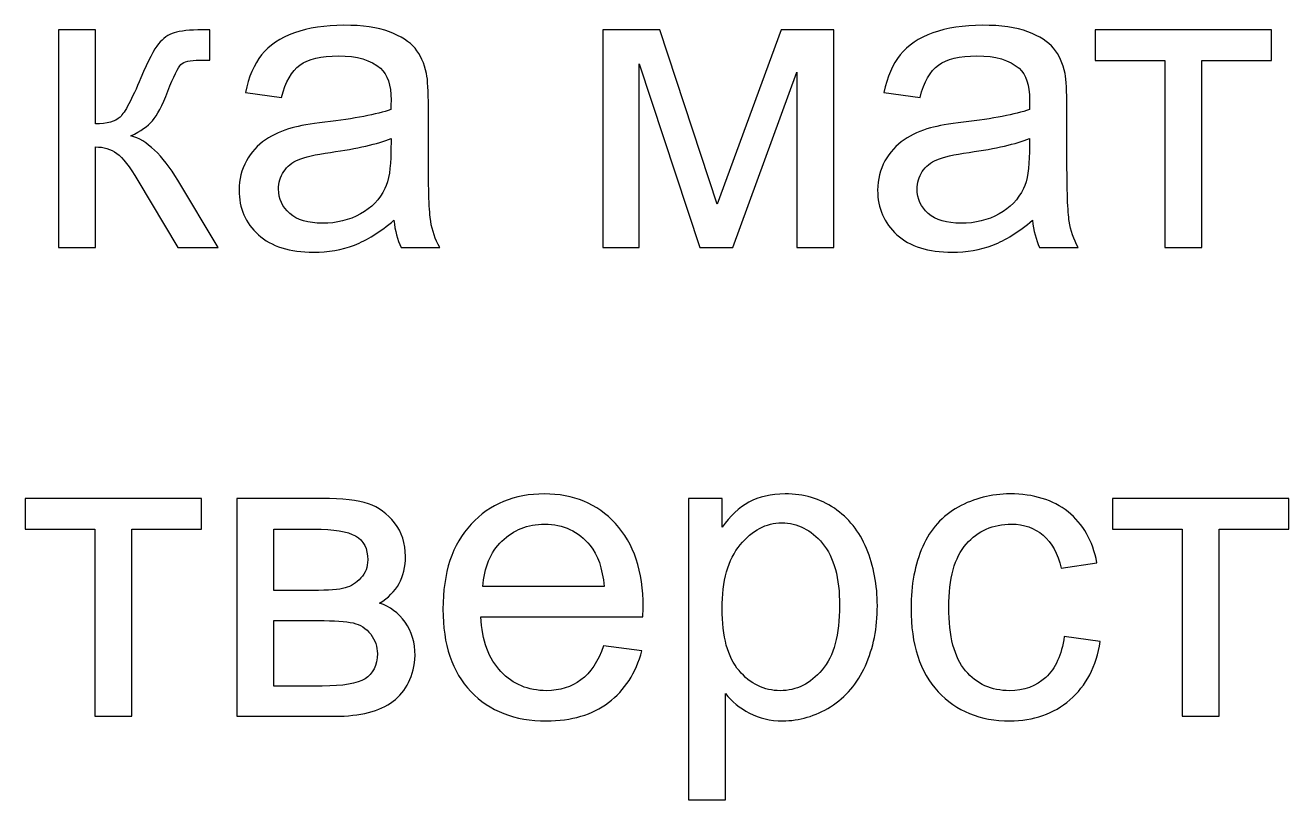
# Model space of a CAD drawing. Header units: millimetres. Extents: x -1744 to 2824, y -3870 to 2862.
# Drawn here: x 1426.6 to 1508.4, y 2594.8 to 2645 of the extents above; entities that cross this region are included whole.
import ezdxf

# ---------------------------------------------------------------- set-up
doc = ezdxf.new("R2010")
doc.units = ezdxf.units.MM
doc.header["$MEASUREMENT"] = 0
doc.layers.add('layer 1', color=7, linetype='Continuous')

msp = doc.modelspace()

# ---------------------------------------------------------------- linework, layer by layer
at = {"layer": 'layer 1', "color": 250}
for points, knots in [([(1428.7047, 2644.709), (1428.7047, 2644.709), (1431.0962, 2644.709), (1431.0962, 2644.709), (1431.0962, 2644.709), (1431.0962, 2644.709), (1431.0962, 2638.6214), (1431.0962, 2638.6214), (1431.0962, 2638.6214), (1431.8572, 2638.6214), (1432.3917, 2638.7664), (1432.6997, 2639.0608), (1432.6997, 2639.0608), (1433.0031, 2639.3507), (1433.4515, 2640.1977), (1434.0494, 2641.6063), (1434.0494, 2641.6063), (1434.5205, 2642.7206), (1434.901, 2643.4543), (1435.1909, 2643.8076), (1435.1909, 2643.8076), (1435.4853, 2644.1609), (1435.8205, 2644.401), (1436.2009, 2644.5233), (1436.2009, 2644.5233), (1436.5859, 2644.6456), (1437.1974, 2644.709), (1438.0354, 2644.709), (1438.0354, 2644.709), (1438.0354, 2644.709), (1438.5155, 2644.709), (1438.5155, 2644.709), (1438.5155, 2644.709), (1438.5155, 2644.709), (1438.5155, 2642.7387), (1438.5155, 2642.7387), (1438.5155, 2642.7387), (1438.5155, 2642.7387), (1437.8496, 2642.7523), (1437.8496, 2642.7523), (1437.8496, 2642.7523), (1437.2201, 2642.7523), (1436.8169, 2642.6572), (1436.6403, 2642.4715), (1436.6403, 2642.4715), (1436.4546, 2642.2767), (1436.1692, 2641.6969), (1435.7887, 2640.7322), (1435.7887, 2640.7322), (1435.4264, 2639.8081), (1435.0957, 2639.1695), (1434.7923, 2638.8162), (1434.7923, 2638.8162), (1434.4933, 2638.4629), (1434.0268, 2638.1413), (1433.3972, 2637.8469), (1433.3972, 2637.8469), (1434.4254, 2637.5706), (1435.44, 2636.6149), (1436.4365, 2634.9752), (1436.4365, 2634.9752), (1436.4365, 2634.9752), (1439.059, 2630.6043), (1439.059, 2630.6043), (1439.059, 2630.6043), (1439.059, 2630.6043), (1436.4319, 2630.6043), (1436.4319, 2630.6043), (1436.4319, 2630.6043), (1436.4319, 2630.6043), (1433.8456, 2634.9616), (1433.8456, 2634.9616), (1433.8456, 2634.9616), (1433.3247, 2635.8449), (1432.8718, 2636.4246), (1432.4868, 2636.7055), (1432.4868, 2636.7055), (1432.0972, 2636.9863), (1431.6352, 2637.1267), (1431.0962, 2637.1267), (1431.0962, 2637.1267), (1431.0962, 2637.1267), (1431.0962, 2630.6043), (1431.0962, 2630.6043), (1431.0962, 2630.6043), (1431.0962, 2630.6043), (1428.7047, 2630.6043), (1428.7047, 2630.6043), (1428.7047, 2630.6043), (1428.7047, 2630.6043), (1428.7047, 2644.709), (1428.7047, 2644.709)], [0, 0, 0, 0, 0.0416667, 0.0416667, 0.0416667, 0.0416667, 0.0833333, 0.0833333, 0.0833333, 0.0833333, 0.125, 0.125, 0.125, 0.125, 0.1666667, 0.1666667, 0.1666667, 0.1666667, 0.2083333, 0.2083333, 0.2083333, 0.2083333, 0.25, 0.25, 0.25, 0.25, 0.2916667, 0.2916667, 0.2916667, 0.2916667, 0.3333333, 0.3333333, 0.3333333, 0.3333333, 0.375, 0.375, 0.375, 0.375, 0.4166667, 0.4166667, 0.4166667, 0.4166667, 0.4583333, 0.4583333, 0.4583333, 0.4583333, 0.5, 0.5, 0.5, 0.5, 0.5416667, 0.5416667, 0.5416667, 0.5416667, 0.5833333, 0.5833333, 0.5833333, 0.5833333, 0.625, 0.625, 0.625, 0.625, 0.6666667, 0.6666667, 0.6666667, 0.6666667, 0.7083333, 0.7083333, 0.7083333, 0.7083333, 0.75, 0.75, 0.75, 0.75, 0.7916667, 0.7916667, 0.7916667, 0.7916667, 0.8333333, 0.8333333, 0.8333333, 0.8333333, 0.875, 0.875, 0.875, 0.875, 0.9166667, 0.9166667, 0.9166667, 0.9166667, 1, 1, 1, 1]), ([(1450.4325, 2632.3708), (1449.5447, 2631.6144), (1448.6886, 2631.0844), (1447.8688, 2630.7719), (1447.8688, 2630.7719), (1447.049, 2630.4594), (1446.1703, 2630.3054), (1445.2281, 2630.3054), (1445.2281, 2630.3054), (1443.6791, 2630.3054), (1442.4878, 2630.6813), (1441.6544, 2631.4377), (1441.6544, 2631.4377), (1440.821, 2632.1896), (1440.4043, 2633.1544), (1440.4043, 2634.3275), (1440.4043, 2634.3275), (1440.4043, 2635.016), (1440.5628, 2635.6456), (1440.8753, 2636.2163), (1440.8753, 2636.2163), (1441.1924, 2636.787), (1441.6046, 2637.2399), (1442.1119, 2637.5842), (1442.1119, 2637.5842), (1442.6237, 2637.9284), (1443.1944, 2638.1911), (1443.8331, 2638.3678), (1443.8331, 2638.3678), (1444.3041, 2638.4901), (1445.0152, 2638.6078), (1445.9619, 2638.7256), (1445.9619, 2638.7256), (1447.8914, 2638.9521), (1449.3182, 2639.2284), (1450.2286, 2639.5454), (1450.2286, 2639.5454), (1450.2377, 2639.8716), (1450.2422, 2640.0799), (1450.2422, 2640.166), (1450.2422, 2640.166), (1450.2422, 2641.1353), (1450.0158, 2641.8192), (1449.5628, 2642.2178), (1449.5628, 2642.2178), (1448.9513, 2642.7568), (1448.0409, 2643.0241), (1446.8361, 2643.0241), (1446.8361, 2643.0241), (1445.7082, 2643.0241), (1444.8748, 2642.8248), (1444.3404, 2642.4307), (1444.3404, 2642.4307), (1443.8013, 2642.0366), (1443.4073, 2641.3391), (1443.1491, 2640.3336), (1443.1491, 2640.3336), (1443.1491, 2640.3336), (1440.8119, 2640.6597), (1440.8119, 2640.6597), (1440.8119, 2640.6597), (1441.0248, 2641.6607), (1441.3736, 2642.4715), (1441.8627, 2643.0875), (1441.8627, 2643.0875), (1442.3519, 2643.7035), (1443.0585, 2644.1745), (1443.9825, 2644.5097), (1443.9825, 2644.5097), (1444.902, 2644.8404), (1445.9755, 2645.008), (1447.1894, 2645.008), (1447.1894, 2645.008), (1448.3942, 2645.008), (1449.3771, 2644.8675), (1450.1335, 2644.5822), (1450.1335, 2644.5822), (1450.8854, 2644.2968), (1451.4425, 2643.9435), (1451.7958, 2643.5132), (1451.7958, 2643.5132), (1452.1491, 2643.0829), (1452.3982, 2642.5394), (1452.5432, 2641.8826), (1452.5432, 2641.8826), (1452.6202, 2641.475), (1452.661, 2640.7412), (1452.661, 2639.6858), (1452.661, 2639.6858), (1452.661, 2639.6858), (1452.661, 2636.5152), (1452.661, 2636.5152), (1452.661, 2636.5152), (1452.661, 2634.3003), (1452.7108, 2632.9007), (1452.8104, 2632.3074), (1452.8104, 2632.3074), (1452.9055, 2631.714), (1453.1048, 2631.1478), (1453.3947, 2630.6043), (1453.3947, 2630.6043), (1453.3947, 2630.6043), (1450.8945, 2630.6043), (1450.8945, 2630.6043), (1450.8945, 2630.6043), (1450.6544, 2631.1071), (1450.5004, 2631.6959), (1450.4325, 2632.3708)], [0, 0, 0, 0, 0.0357143, 0.0357143, 0.0357143, 0.0357143, 0.0714286, 0.0714286, 0.0714286, 0.0714286, 0.1071429, 0.1071429, 0.1071429, 0.1071429, 0.1428571, 0.1428571, 0.1428571, 0.1428571, 0.1785714, 0.1785714, 0.1785714, 0.1785714, 0.2142857, 0.2142857, 0.2142857, 0.2142857, 0.25, 0.25, 0.25, 0.25, 0.2857143, 0.2857143, 0.2857143, 0.2857143, 0.3214286, 0.3214286, 0.3214286, 0.3214286, 0.3571429, 0.3571429, 0.3571429, 0.3571429, 0.3928571, 0.3928571, 0.3928571, 0.3928571, 0.4285714, 0.4285714, 0.4285714, 0.4285714, 0.4642857, 0.4642857, 0.4642857, 0.4642857, 0.5, 0.5, 0.5, 0.5, 0.5357143, 0.5357143, 0.5357143, 0.5357143, 0.5714286, 0.5714286, 0.5714286, 0.5714286, 0.6071429, 0.6071429, 0.6071429, 0.6071429, 0.6428571, 0.6428571, 0.6428571, 0.6428571, 0.6785714, 0.6785714, 0.6785714, 0.6785714, 0.7142857, 0.7142857, 0.7142857, 0.7142857, 0.75, 0.75, 0.75, 0.75, 0.7857143, 0.7857143, 0.7857143, 0.7857143, 0.8214286, 0.8214286, 0.8214286, 0.8214286, 0.8571429, 0.8571429, 0.8571429, 0.8571429, 0.8928571, 0.8928571, 0.8928571, 0.8928571, 0.9285714, 0.9285714, 0.9285714, 0.9285714, 1, 1, 1, 1]), ([(1463.9665, 2644.709), (1463.9665, 2644.709), (1467.6444, 2644.709), (1467.6444, 2644.709), (1467.6444, 2644.709), (1467.6444, 2644.709), (1471.3721, 2633.4216), (1471.3721, 2633.4216), (1471.3721, 2633.4216), (1471.3721, 2633.4216), (1475.4985, 2644.709), (1475.4985, 2644.709), (1475.4985, 2644.709), (1475.4985, 2644.709), (1478.9137, 2644.709), (1478.9137, 2644.709), (1478.9137, 2644.709), (1478.9137, 2644.709), (1478.9137, 2630.6043), (1478.9137, 2630.6043), (1478.9137, 2630.6043), (1478.9137, 2630.6043), (1476.5221, 2630.6043), (1476.5221, 2630.6043), (1476.5221, 2630.6043), (1476.5221, 2630.6043), (1476.5221, 2641.9596), (1476.5221, 2641.9596), (1476.5221, 2641.9596), (1476.5221, 2641.9596), (1472.3686, 2630.6043), (1472.3686, 2630.6043), (1472.3686, 2630.6043), (1472.3686, 2630.6043), (1470.2307, 2630.6043), (1470.2307, 2630.6043), (1470.2307, 2630.6043), (1470.2307, 2630.6043), (1466.3037, 2642.5032), (1466.3037, 2642.5032), (1466.3037, 2642.5032), (1466.3037, 2642.5032), (1466.3037, 2630.6043), (1466.3037, 2630.6043), (1466.3037, 2630.6043), (1466.3037, 2630.6043), (1463.9665, 2630.6043), (1463.9665, 2630.6043), (1463.9665, 2630.6043), (1463.9665, 2630.6043), (1463.9665, 2644.709), (1463.9665, 2644.709)], [0, 0, 0, 0, 0.0714286, 0.0714286, 0.0714286, 0.0714286, 0.1428571, 0.1428571, 0.1428571, 0.1428571, 0.2142857, 0.2142857, 0.2142857, 0.2142857, 0.2857143, 0.2857143, 0.2857143, 0.2857143, 0.3571429, 0.3571429, 0.3571429, 0.3571429, 0.4285714, 0.4285714, 0.4285714, 0.4285714, 0.5, 0.5, 0.5, 0.5, 0.5714286, 0.5714286, 0.5714286, 0.5714286, 0.6428571, 0.6428571, 0.6428571, 0.6428571, 0.7142857, 0.7142857, 0.7142857, 0.7142857, 0.7857143, 0.7857143, 0.7857143, 0.7857143, 0.8571429, 0.8571429, 0.8571429, 0.8571429, 1, 1, 1, 1]), ([(1491.7819, 2632.3708), (1490.8941, 2631.6144), (1490.038, 2631.0844), (1489.2182, 2630.7719), (1489.2182, 2630.7719), (1488.3984, 2630.4594), (1487.5197, 2630.3054), (1486.5775, 2630.3054), (1486.5775, 2630.3054), (1485.0285, 2630.3054), (1483.8372, 2630.6813), (1483.0038, 2631.4377), (1483.0038, 2631.4377), (1482.1704, 2632.1896), (1481.7537, 2633.1544), (1481.7537, 2634.3275), (1481.7537, 2634.3275), (1481.7537, 2635.016), (1481.9122, 2635.6456), (1482.2247, 2636.2163), (1482.2247, 2636.2163), (1482.5418, 2636.787), (1482.954, 2637.2399), (1483.4613, 2637.5842), (1483.4613, 2637.5842), (1483.9731, 2637.9284), (1484.5438, 2638.1911), (1485.1825, 2638.3678), (1485.1825, 2638.3678), (1485.6535, 2638.4901), (1486.3646, 2638.6078), (1487.3113, 2638.7256), (1487.3113, 2638.7256), (1489.2408, 2638.9521), (1490.6676, 2639.2284), (1491.578, 2639.5454), (1491.578, 2639.5454), (1491.5871, 2639.8716), (1491.5916, 2640.0799), (1491.5916, 2640.166), (1491.5916, 2640.166), (1491.5916, 2641.1353), (1491.3652, 2641.8192), (1490.9122, 2642.2178), (1490.9122, 2642.2178), (1490.3007, 2642.7568), (1489.3903, 2643.0241), (1488.1855, 2643.0241), (1488.1855, 2643.0241), (1487.0576, 2643.0241), (1486.2242, 2642.8248), (1485.6898, 2642.4307), (1485.6898, 2642.4307), (1485.1507, 2642.0366), (1484.7567, 2641.3391), (1484.4985, 2640.3336), (1484.4985, 2640.3336), (1484.4985, 2640.3336), (1482.1613, 2640.6597), (1482.1613, 2640.6597), (1482.1613, 2640.6597), (1482.3742, 2641.6607), (1482.723, 2642.4715), (1483.2121, 2643.0875), (1483.2121, 2643.0875), (1483.7013, 2643.7035), (1484.4079, 2644.1745), (1485.3319, 2644.5097), (1485.3319, 2644.5097), (1486.2514, 2644.8404), (1487.3249, 2645.008), (1488.5388, 2645.008), (1488.5388, 2645.008), (1489.7436, 2645.008), (1490.7265, 2644.8675), (1491.4829, 2644.5822), (1491.4829, 2644.5822), (1492.2348, 2644.2968), (1492.7919, 2643.9435), (1493.1452, 2643.5132), (1493.1452, 2643.5132), (1493.4985, 2643.0829), (1493.7476, 2642.5394), (1493.8926, 2641.8826), (1493.8926, 2641.8826), (1493.9696, 2641.475), (1494.0104, 2640.7412), (1494.0104, 2639.6858), (1494.0104, 2639.6858), (1494.0104, 2639.6858), (1494.0104, 2636.5152), (1494.0104, 2636.5152), (1494.0104, 2636.5152), (1494.0104, 2634.3003), (1494.0602, 2632.9007), (1494.1598, 2632.3074), (1494.1598, 2632.3074), (1494.2549, 2631.714), (1494.4542, 2631.1478), (1494.7441, 2630.6043), (1494.7441, 2630.6043), (1494.7441, 2630.6043), (1492.2439, 2630.6043), (1492.2439, 2630.6043), (1492.2439, 2630.6043), (1492.0038, 2631.1071), (1491.8498, 2631.6959), (1491.7819, 2632.3708)], [0, 0, 0, 0, 0.0357143, 0.0357143, 0.0357143, 0.0357143, 0.0714286, 0.0714286, 0.0714286, 0.0714286, 0.1071429, 0.1071429, 0.1071429, 0.1071429, 0.1428571, 0.1428571, 0.1428571, 0.1428571, 0.1785714, 0.1785714, 0.1785714, 0.1785714, 0.2142857, 0.2142857, 0.2142857, 0.2142857, 0.25, 0.25, 0.25, 0.25, 0.2857143, 0.2857143, 0.2857143, 0.2857143, 0.3214286, 0.3214286, 0.3214286, 0.3214286, 0.3571429, 0.3571429, 0.3571429, 0.3571429, 0.3928571, 0.3928571, 0.3928571, 0.3928571, 0.4285714, 0.4285714, 0.4285714, 0.4285714, 0.4642857, 0.4642857, 0.4642857, 0.4642857, 0.5, 0.5, 0.5, 0.5, 0.5357143, 0.5357143, 0.5357143, 0.5357143, 0.5714286, 0.5714286, 0.5714286, 0.5714286, 0.6071429, 0.6071429, 0.6071429, 0.6071429, 0.6428571, 0.6428571, 0.6428571, 0.6428571, 0.6785714, 0.6785714, 0.6785714, 0.6785714, 0.7142857, 0.7142857, 0.7142857, 0.7142857, 0.75, 0.75, 0.75, 0.75, 0.7857143, 0.7857143, 0.7857143, 0.7857143, 0.8214286, 0.8214286, 0.8214286, 0.8214286, 0.8571429, 0.8571429, 0.8571429, 0.8571429, 0.8928571, 0.8928571, 0.8928571, 0.8928571, 0.9285714, 0.9285714, 0.9285714, 0.9285714, 1, 1, 1, 1]), ([(1495.8357, 2644.709), (1495.8357, 2644.709), (1507.2499, 2644.709), (1507.2499, 2644.709), (1507.2499, 2644.709), (1507.2499, 2644.709), (1507.2499, 2642.7251), (1507.2499, 2642.7251), (1507.2499, 2642.7251), (1507.2499, 2642.7251), (1502.7386, 2642.7251), (1502.7386, 2642.7251), (1502.7386, 2642.7251), (1502.7386, 2642.7251), (1502.7386, 2630.6043), (1502.7386, 2630.6043), (1502.7386, 2630.6043), (1502.7386, 2630.6043), (1500.3471, 2630.6043), (1500.3471, 2630.6043), (1500.3471, 2630.6043), (1500.3471, 2630.6043), (1500.3471, 2642.7251), (1500.3471, 2642.7251), (1500.3471, 2642.7251), (1500.3471, 2642.7251), (1495.8357, 2642.7251), (1495.8357, 2642.7251), (1495.8357, 2642.7251), (1495.8357, 2642.7251), (1495.8357, 2644.709), (1495.8357, 2644.709)], [0, 0, 0, 0, 0.1111111, 0.1111111, 0.1111111, 0.1111111, 0.2222222, 0.2222222, 0.2222222, 0.2222222, 0.3333333, 0.3333333, 0.3333333, 0.3333333, 0.4444444, 0.4444444, 0.4444444, 0.4444444, 0.5555556, 0.5555556, 0.5555556, 0.5555556, 0.6666667, 0.6666667, 0.6666667, 0.6666667, 0.7777778, 0.7777778, 0.7777778, 0.7777778, 1, 1, 1, 1]), ([(1450.2422, 2637.6702), (1449.3726, 2637.3169), (1448.0681, 2637.018), (1446.3288, 2636.7734), (1446.3288, 2636.7734), (1445.3414, 2636.633), (1444.6438, 2636.4745), (1444.2362, 2636.2978), (1444.2362, 2636.2978), (1443.8285, 2636.1212), (1443.516, 2635.863), (1443.2941, 2635.5278), (1443.2941, 2635.5278), (1443.0721, 2635.1881), (1442.9589, 2634.8122), (1442.9589, 2634.3954), (1442.9589, 2634.3954), (1442.9589, 2633.7659), (1443.1989, 2633.2359), (1443.6836, 2632.8147), (1443.6836, 2632.8147), (1444.1682, 2632.3934), (1444.8748, 2632.1805), (1445.8034, 2632.1805), (1445.8034, 2632.1805), (1446.7228, 2632.1805), (1447.5427, 2632.3798), (1448.2629, 2632.783), (1448.2629, 2632.783), (1448.9785, 2633.1816), (1449.5085, 2633.7296), (1449.8436, 2634.4226), (1449.8436, 2634.4226), (1450.1018, 2634.9616), (1450.2286, 2635.7543), (1450.2286, 2636.8006), (1450.2286, 2636.8006), (1450.2286, 2636.8006), (1450.2422, 2637.6702), (1450.2422, 2637.6702)], [0, 0, 0, 0, 0.0909091, 0.0909091, 0.0909091, 0.0909091, 0.1818182, 0.1818182, 0.1818182, 0.1818182, 0.2727273, 0.2727273, 0.2727273, 0.2727273, 0.3636364, 0.3636364, 0.3636364, 0.3636364, 0.4545455, 0.4545455, 0.4545455, 0.4545455, 0.5454545, 0.5454545, 0.5454545, 0.5454545, 0.6363636, 0.6363636, 0.6363636, 0.6363636, 0.7272727, 0.7272727, 0.7272727, 0.7272727, 0.8181818, 0.8181818, 0.8181818, 0.8181818, 1, 1, 1, 1]), ([(1491.5916, 2637.6702), (1490.722, 2637.3169), (1489.4175, 2637.018), (1487.6782, 2636.7734), (1487.6782, 2636.7734), (1486.6908, 2636.633), (1485.9932, 2636.4745), (1485.5856, 2636.2978), (1485.5856, 2636.2978), (1485.1779, 2636.1212), (1484.8654, 2635.863), (1484.6435, 2635.5278), (1484.6435, 2635.5278), (1484.4215, 2635.1881), (1484.3083, 2634.8122), (1484.3083, 2634.3954), (1484.3083, 2634.3954), (1484.3083, 2633.7659), (1484.5483, 2633.2359), (1485.033, 2632.8147), (1485.033, 2632.8147), (1485.5176, 2632.3934), (1486.2242, 2632.1805), (1487.1528, 2632.1805), (1487.1528, 2632.1805), (1488.0722, 2632.1805), (1488.8921, 2632.3798), (1489.6123, 2632.783), (1489.6123, 2632.783), (1490.3279, 2633.1816), (1490.8579, 2633.7296), (1491.193, 2634.4226), (1491.193, 2634.4226), (1491.4512, 2634.9616), (1491.578, 2635.7543), (1491.578, 2636.8006), (1491.578, 2636.8006), (1491.578, 2636.8006), (1491.5916, 2637.6702), (1491.5916, 2637.6702)], [0, 0, 0, 0, 0.0909091, 0.0909091, 0.0909091, 0.0909091, 0.1818182, 0.1818182, 0.1818182, 0.1818182, 0.2727273, 0.2727273, 0.2727273, 0.2727273, 0.3636364, 0.3636364, 0.3636364, 0.3636364, 0.4545455, 0.4545455, 0.4545455, 0.4545455, 0.5454545, 0.5454545, 0.5454545, 0.5454545, 0.6363636, 0.6363636, 0.6363636, 0.6363636, 0.7272727, 0.7272727, 0.7272727, 0.7272727, 0.8181818, 0.8181818, 0.8181818, 0.8181818, 1, 1, 1, 1]), ([(1426.5578, 2614.3481), (1426.5578, 2614.3481), (1437.972, 2614.3481), (1437.972, 2614.3481), (1437.972, 2614.3481), (1437.972, 2614.3481), (1437.972, 2612.3642), (1437.972, 2612.3642), (1437.972, 2612.3642), (1437.972, 2612.3642), (1433.4607, 2612.3642), (1433.4607, 2612.3642), (1433.4607, 2612.3642), (1433.4607, 2612.3642), (1433.4607, 2600.2434), (1433.4607, 2600.2434), (1433.4607, 2600.2434), (1433.4607, 2600.2434), (1431.0692, 2600.2434), (1431.0692, 2600.2434), (1431.0692, 2600.2434), (1431.0692, 2600.2434), (1431.0692, 2612.3642), (1431.0692, 2612.3642), (1431.0692, 2612.3642), (1431.0692, 2612.3642), (1426.5578, 2612.3642), (1426.5578, 2612.3642), (1426.5578, 2612.3642), (1426.5578, 2612.3642), (1426.5578, 2614.3481), (1426.5578, 2614.3481)], [0, 0, 0, 0, 0.1111111, 0.1111111, 0.1111111, 0.1111111, 0.2222222, 0.2222222, 0.2222222, 0.2222222, 0.3333333, 0.3333333, 0.3333333, 0.3333333, 0.4444444, 0.4444444, 0.4444444, 0.4444444, 0.5555556, 0.5555556, 0.5555556, 0.5555556, 0.6666667, 0.6666667, 0.6666667, 0.6666667, 0.7777778, 0.7777778, 0.7777778, 0.7777778, 1, 1, 1, 1]), ([(1440.2549, 2614.3481), (1440.2549, 2614.3481), (1445.7581, 2614.3481), (1445.7581, 2614.3481), (1445.7581, 2614.3481), (1447.1079, 2614.3481), (1448.1135, 2614.2349), (1448.7748, 2614.0084), (1448.7748, 2614.0084), (1449.4315, 2613.7819), (1449.9977, 2613.3697), (1450.4688, 2612.7673), (1450.4688, 2612.7673), (1450.9444, 2612.1604), (1451.1799, 2611.4402), (1451.1799, 2610.5977), (1451.1799, 2610.5977), (1451.1799, 2609.9228), (1451.0395, 2609.334), (1450.7632, 2608.8358), (1450.7632, 2608.8358), (1450.4824, 2608.333), (1450.0657, 2607.9118), (1449.504, 2607.5766), (1449.504, 2607.5766), (1450.1653, 2607.3546), (1450.7134, 2606.9425), (1451.1527, 2606.3355), (1451.1527, 2606.3355), (1451.5875, 2605.7331), (1451.805, 2605.0129), (1451.805, 2604.184), (1451.805, 2604.184), (1451.7189, 2602.8478), (1451.2388, 2601.8559), (1450.3737, 2601.2127), (1450.3737, 2601.2127), (1449.5085, 2600.565), (1448.2493, 2600.2434), (1446.6006, 2600.2434), (1446.6006, 2600.2434), (1446.6006, 2600.2434), (1440.2549, 2600.2434), (1440.2549, 2600.2434), (1440.2549, 2600.2434), (1440.2549, 2600.2434), (1440.2549, 2614.3481), (1440.2549, 2614.3481)], [0, 0, 0, 0, 0.0769231, 0.0769231, 0.0769231, 0.0769231, 0.1538462, 0.1538462, 0.1538462, 0.1538462, 0.2307692, 0.2307692, 0.2307692, 0.2307692, 0.3076923, 0.3076923, 0.3076923, 0.3076923, 0.3846154, 0.3846154, 0.3846154, 0.3846154, 0.4615385, 0.4615385, 0.4615385, 0.4615385, 0.5384615, 0.5384615, 0.5384615, 0.5384615, 0.6153846, 0.6153846, 0.6153846, 0.6153846, 0.6923077, 0.6923077, 0.6923077, 0.6923077, 0.7692308, 0.7692308, 0.7692308, 0.7692308, 0.8461538, 0.8461538, 0.8461538, 0.8461538, 1, 1, 1, 1]), ([(1464.0118, 2604.8091), (1464.0118, 2604.8091), (1466.4849, 2604.483), (1466.4849, 2604.483), (1466.4849, 2604.483), (1466.0999, 2603.0471), (1465.3797, 2601.9284), (1464.3289, 2601.1357), (1464.3289, 2601.1357), (1463.278, 2600.343), (1461.9373, 2599.9445), (1460.3022, 2599.9445), (1460.3022, 2599.9445), (1458.2458, 2599.9445), (1456.6152, 2600.5786), (1455.4104, 2601.8468), (1455.4104, 2601.8468), (1454.2056, 2603.1105), (1453.6031, 2604.8906), (1453.6031, 2607.178), (1453.6031, 2607.178), (1453.6031, 2609.5424), (1454.2101, 2611.3813), (1455.4285, 2612.6858), (1455.4285, 2612.6858), (1456.6469, 2613.9948), (1458.2277, 2614.6471), (1460.1708, 2614.6471), (1460.1708, 2614.6471), (1462.0506, 2614.6471), (1463.586, 2614.0084), (1464.7773, 2612.7266), (1464.7773, 2612.7266), (1465.9685, 2611.4447), (1466.5664, 2609.642), (1466.5664, 2607.3184), (1466.5664, 2607.3184), (1466.5664, 2607.178), (1466.5619, 2606.9651), (1466.5528, 2606.6843), (1466.5528, 2606.6843), (1466.5528, 2606.6843), (1456.049, 2606.6843), (1456.049, 2606.6843), (1456.049, 2606.6843), (1456.1396, 2605.1397), (1456.5745, 2603.953), (1457.3626, 2603.1332), (1457.3626, 2603.1332), (1458.1462, 2602.3134), (1459.1291, 2601.9012), (1460.3022, 2601.9012), (1460.3022, 2601.9012), (1461.1764, 2601.9012), (1461.9237, 2602.1322), (1462.5397, 2602.5942), (1462.5397, 2602.5942), (1463.1603, 2603.0562), (1463.6495, 2603.7945), (1464.0118, 2604.8091)], [0, 0, 0, 0, 0.0625, 0.0625, 0.0625, 0.0625, 0.125, 0.125, 0.125, 0.125, 0.1875, 0.1875, 0.1875, 0.1875, 0.25, 0.25, 0.25, 0.25, 0.3125, 0.3125, 0.3125, 0.3125, 0.375, 0.375, 0.375, 0.375, 0.4375, 0.4375, 0.4375, 0.4375, 0.5, 0.5, 0.5, 0.5, 0.5625, 0.5625, 0.5625, 0.5625, 0.625, 0.625, 0.625, 0.625, 0.6875, 0.6875, 0.6875, 0.6875, 0.75, 0.75, 0.75, 0.75, 0.8125, 0.8125, 0.8125, 0.8125, 0.875, 0.875, 0.875, 0.875, 1, 1, 1, 1]), ([(1469.5061, 2594.8352), (1469.5061, 2594.8352), (1469.5061, 2614.3481), (1469.5061, 2614.3481), (1469.5061, 2614.3481), (1469.5061, 2614.3481), (1471.6802, 2614.3481), (1471.6802, 2614.3481), (1471.6802, 2614.3481), (1471.6802, 2614.3481), (1471.6802, 2612.4956), (1471.6802, 2612.4956), (1471.6802, 2612.4956), (1472.192, 2613.2112), (1472.7718, 2613.7502), (1473.4195, 2614.108), (1473.4195, 2614.108), (1474.0627, 2614.4659), (1474.8463, 2614.6471), (1475.7658, 2614.6471), (1475.7658, 2614.6471), (1476.9706, 2614.6471), (1478.0305, 2614.339), (1478.95, 2613.7185), (1478.95, 2613.7185), (1479.8694, 2613.1025), (1480.5624, 2612.2283), (1481.0335, 2611.105), (1481.0335, 2611.105), (1481.5, 2609.9772), (1481.7356, 2608.7452), (1481.7356, 2607.3999), (1481.7356, 2607.3999), (1481.7356, 2605.9641), (1481.4774, 2604.6687), (1480.961, 2603.5137), (1480.961, 2603.5137), (1480.4447, 2602.3632), (1479.6928, 2601.4799), (1478.7054, 2600.8639), (1478.7054, 2600.8639), (1477.7225, 2600.2525), (1476.6852, 2599.9445), (1475.5982, 2599.9445), (1475.5982, 2599.9445), (1474.801, 2599.9445), (1474.0853, 2600.112), (1473.4557, 2600.4472), (1473.4557, 2600.4472), (1472.8216, 2600.7824), (1472.3053, 2601.2036), (1471.8976, 2601.7155), (1471.8976, 2601.7155), (1471.8976, 2601.7155), (1471.8976, 2594.8352), (1471.8976, 2594.8352), (1471.8976, 2594.8352), (1471.8976, 2594.8352), (1469.5061, 2594.8352), (1469.5061, 2594.8352)], [0, 0, 0, 0, 0.0625, 0.0625, 0.0625, 0.0625, 0.125, 0.125, 0.125, 0.125, 0.1875, 0.1875, 0.1875, 0.1875, 0.25, 0.25, 0.25, 0.25, 0.3125, 0.3125, 0.3125, 0.3125, 0.375, 0.375, 0.375, 0.375, 0.4375, 0.4375, 0.4375, 0.4375, 0.5, 0.5, 0.5, 0.5, 0.5625, 0.5625, 0.5625, 0.5625, 0.625, 0.625, 0.625, 0.625, 0.6875, 0.6875, 0.6875, 0.6875, 0.75, 0.75, 0.75, 0.75, 0.8125, 0.8125, 0.8125, 0.8125, 0.875, 0.875, 0.875, 0.875, 1, 1, 1, 1]), ([(1493.8338, 2605.407), (1493.8338, 2605.407), (1496.171, 2605.0809), (1496.171, 2605.0809), (1496.171, 2605.0809), (1495.9128, 2603.4729), (1495.2605, 2602.2182), (1494.2052, 2601.3078), (1494.2052, 2601.3078), (1493.1498, 2600.3974), (1491.8499, 2599.9445), (1490.3144, 2599.9445), (1490.3144, 2599.9445), (1488.3894, 2599.9445), (1486.8403, 2600.574), (1485.6717, 2601.8332), (1485.6717, 2601.8332), (1484.4986, 2603.0924), (1483.9143, 2604.8951), (1483.9143, 2607.2414), (1483.9143, 2607.2414), (1483.9143, 2608.7633), (1484.1679, 2610.0904), (1484.6707, 2611.2318), (1484.6707, 2611.2318), (1485.1735, 2612.3687), (1485.9389, 2613.2248), (1486.9716, 2613.791), (1486.9716, 2613.791), (1487.9998, 2614.3617), (1489.1186, 2614.6471), (1490.3325, 2614.6471), (1490.3325, 2614.6471), (1491.8589, 2614.6471), (1493.1136, 2614.262), (1494.0829, 2613.4875), (1494.0829, 2613.4875), (1495.0567, 2612.713), (1495.6818, 2611.6123), (1495.9535, 2610.1901), (1495.9535, 2610.1901), (1495.9535, 2610.1901), (1493.6435, 2609.8368), (1493.6435, 2609.8368), (1493.6435, 2609.8368), (1493.4216, 2610.7834), (1493.0321, 2611.4946), (1492.4659, 2611.9747), (1492.4659, 2611.9747), (1491.9042, 2612.4503), (1491.2248, 2612.6903), (1490.4276, 2612.6903), (1490.4276, 2612.6903), (1489.2228, 2612.6903), (1488.2444, 2612.26), (1487.488, 2611.3994), (1487.488, 2611.3994), (1486.7361, 2610.5343), (1486.3602, 2609.1755), (1486.3602, 2607.3093), (1486.3602, 2607.3093), (1486.3602, 2605.416), (1486.7225, 2604.0436), (1487.4472, 2603.1875), (1487.4472, 2603.1875), (1488.1765, 2602.3315), (1489.1231, 2601.9012), (1490.2872, 2601.9012), (1490.2872, 2601.9012), (1491.2293, 2601.9012), (1492.0129, 2602.1865), (1492.638, 2602.7618), (1492.638, 2602.7618), (1493.2676, 2603.3325), (1493.6662, 2604.2157), (1493.8338, 2605.407)], [0, 0, 0, 0, 0.05, 0.05, 0.05, 0.05, 0.1, 0.1, 0.1, 0.1, 0.15, 0.15, 0.15, 0.15, 0.2, 0.2, 0.2, 0.2, 0.25, 0.25, 0.25, 0.25, 0.3, 0.3, 0.3, 0.3, 0.35, 0.35, 0.35, 0.35, 0.4, 0.4, 0.4, 0.4, 0.45, 0.45, 0.45, 0.45, 0.5, 0.5, 0.5, 0.5, 0.55, 0.55, 0.55, 0.55, 0.6, 0.6, 0.6, 0.6, 0.65, 0.65, 0.65, 0.65, 0.7, 0.7, 0.7, 0.7, 0.75, 0.75, 0.75, 0.75, 0.8, 0.8, 0.8, 0.8, 0.85, 0.85, 0.85, 0.85, 0.9, 0.9, 0.9, 0.9, 1, 1, 1, 1]), ([(1496.9591, 2614.3481), (1496.9591, 2614.3481), (1508.3733, 2614.3481), (1508.3733, 2614.3481), (1508.3733, 2614.3481), (1508.3733, 2614.3481), (1508.3733, 2612.3642), (1508.3733, 2612.3642), (1508.3733, 2612.3642), (1508.3733, 2612.3642), (1503.862, 2612.3642), (1503.862, 2612.3642), (1503.862, 2612.3642), (1503.862, 2612.3642), (1503.862, 2600.2434), (1503.862, 2600.2434), (1503.862, 2600.2434), (1503.862, 2600.2434), (1501.4705, 2600.2434), (1501.4705, 2600.2434), (1501.4705, 2600.2434), (1501.4705, 2600.2434), (1501.4705, 2612.3642), (1501.4705, 2612.3642), (1501.4705, 2612.3642), (1501.4705, 2612.3642), (1496.9591, 2612.3642), (1496.9591, 2612.3642), (1496.9591, 2612.3642), (1496.9591, 2612.3642), (1496.9591, 2614.3481), (1496.9591, 2614.3481)], [0, 0, 0, 0, 0.1111111, 0.1111111, 0.1111111, 0.1111111, 0.2222222, 0.2222222, 0.2222222, 0.2222222, 0.3333333, 0.3333333, 0.3333333, 0.3333333, 0.4444444, 0.4444444, 0.4444444, 0.4444444, 0.5555556, 0.5555556, 0.5555556, 0.5555556, 0.6666667, 0.6666667, 0.6666667, 0.6666667, 0.7777778, 0.7777778, 0.7777778, 0.7777778, 1, 1, 1, 1]), ([(1456.1849, 2608.641), (1456.1849, 2608.641), (1464.039, 2608.641), (1464.039, 2608.641), (1464.039, 2608.641), (1463.9348, 2609.8277), (1463.6313, 2610.7155), (1463.1376, 2611.3088), (1463.1376, 2611.3088), (1462.3812, 2612.2283), (1461.3938, 2612.6903), (1460.1844, 2612.6903), (1460.1844, 2612.6903), (1459.0883, 2612.6903), (1458.1688, 2612.3234), (1457.4215, 2611.5897), (1457.4215, 2611.5897), (1456.6786, 2610.8559), (1456.2665, 2609.873), (1456.1849, 2608.641)], [0, 0, 0, 0, 0.1666667, 0.1666667, 0.1666667, 0.1666667, 0.3333333, 0.3333333, 0.3333333, 0.3333333, 0.5, 0.5, 0.5, 0.5, 0.6666667, 0.6666667, 0.6666667, 0.6666667, 1, 1, 1, 1]), ([(1471.6802, 2607.2097), (1471.6802, 2605.4024), (1472.0471, 2604.0663), (1472.7763, 2603.2011), (1472.7763, 2603.2011), (1473.5101, 2602.336), (1474.3979, 2601.9012), (1475.4396, 2601.9012), (1475.4396, 2601.9012), (1476.4995, 2601.9012), (1477.4054, 2602.3496), (1478.1573, 2603.2464), (1478.1573, 2603.2464), (1478.9137, 2604.1433), (1479.2897, 2605.5293), (1479.2897, 2607.409), (1479.2897, 2607.409), (1479.2897, 2609.2027), (1478.9228, 2610.5434), (1478.1845, 2611.4357), (1478.1845, 2611.4357), (1477.4462, 2612.328), (1476.5675, 2612.7719), (1475.5438, 2612.7719), (1475.5438, 2612.7719), (1474.5292, 2612.7719), (1473.6324, 2612.2963), (1472.8533, 2611.3496), (1472.8533, 2611.3496), (1472.0697, 2610.3984), (1471.6802, 2609.0215), (1471.6802, 2607.2097)], [0, 0, 0, 0, 0.1111111, 0.1111111, 0.1111111, 0.1111111, 0.2222222, 0.2222222, 0.2222222, 0.2222222, 0.3333333, 0.3333333, 0.3333333, 0.3333333, 0.4444444, 0.4444444, 0.4444444, 0.4444444, 0.5555556, 0.5555556, 0.5555556, 0.5555556, 0.6666667, 0.6666667, 0.6666667, 0.6666667, 0.7777778, 0.7777778, 0.7777778, 0.7777778, 1, 1, 1, 1]), ([(1442.6464, 2608.3964), (1442.6464, 2608.3964), (1445.1829, 2608.3964), (1445.1829, 2608.3964), (1445.1829, 2608.3964), (1446.193, 2608.3964), (1446.8905, 2608.4508), (1447.2665, 2608.5549), (1447.2665, 2608.5549), (1447.6469, 2608.6636), (1447.9866, 2608.8765), (1448.2856, 2609.2027), (1448.2856, 2609.2027), (1448.5845, 2609.5242), (1448.734, 2609.9138), (1448.734, 2610.3667), (1448.734, 2610.3667), (1448.734, 2611.1141), (1448.4713, 2611.6304), (1447.9504, 2611.9249), (1447.9504, 2611.9249), (1447.425, 2612.2193), (1446.5282, 2612.3642), (1445.2599, 2612.3642), (1445.2599, 2612.3642), (1445.2599, 2612.3642), (1442.6464, 2612.3642), (1442.6464, 2612.3642), (1442.6464, 2612.3642), (1442.6464, 2612.3642), (1442.6464, 2608.3964), (1442.6464, 2608.3964)], [0, 0, 0, 0, 0.1111111, 0.1111111, 0.1111111, 0.1111111, 0.2222222, 0.2222222, 0.2222222, 0.2222222, 0.3333333, 0.3333333, 0.3333333, 0.3333333, 0.4444444, 0.4444444, 0.4444444, 0.4444444, 0.5555556, 0.5555556, 0.5555556, 0.5555556, 0.6666667, 0.6666667, 0.6666667, 0.6666667, 0.7777778, 0.7777778, 0.7777778, 0.7777778, 1, 1, 1, 1]), ([(1442.6464, 2602.2001), (1442.6464, 2602.2001), (1445.7853, 2602.2001), (1445.7853, 2602.2001), (1445.7853, 2602.2001), (1447.1351, 2602.2001), (1448.0636, 2602.3587), (1448.5664, 2602.6712), (1448.5664, 2602.6712), (1449.0692, 2602.9882), (1449.3319, 2603.5273), (1449.3591, 2604.3018), (1449.3591, 2604.3018), (1449.3591, 2604.7502), (1449.2141, 2605.1714), (1448.9242, 2605.5564), (1448.9242, 2605.5564), (1448.6298, 2605.9414), (1448.2493, 2606.186), (1447.7828, 2606.2857), (1447.7828, 2606.2857), (1447.3163, 2606.3899), (1446.5644, 2606.4397), (1445.5317, 2606.4397), (1445.5317, 2606.4397), (1445.5317, 2606.4397), (1442.6464, 2606.4397), (1442.6464, 2606.4397), (1442.6464, 2606.4397), (1442.6464, 2606.4397), (1442.6464, 2602.2001), (1442.6464, 2602.2001)], [0, 0, 0, 0, 0.1111111, 0.1111111, 0.1111111, 0.1111111, 0.2222222, 0.2222222, 0.2222222, 0.2222222, 0.3333333, 0.3333333, 0.3333333, 0.3333333, 0.4444444, 0.4444444, 0.4444444, 0.4444444, 0.5555556, 0.5555556, 0.5555556, 0.5555556, 0.6666667, 0.6666667, 0.6666667, 0.6666667, 0.7777778, 0.7777778, 0.7777778, 0.7777778, 1, 1, 1, 1])]:
    msp.add_open_spline(points, degree=3, knots=knots, dxfattribs=at)

doc.saveas('drawing.dxf')
